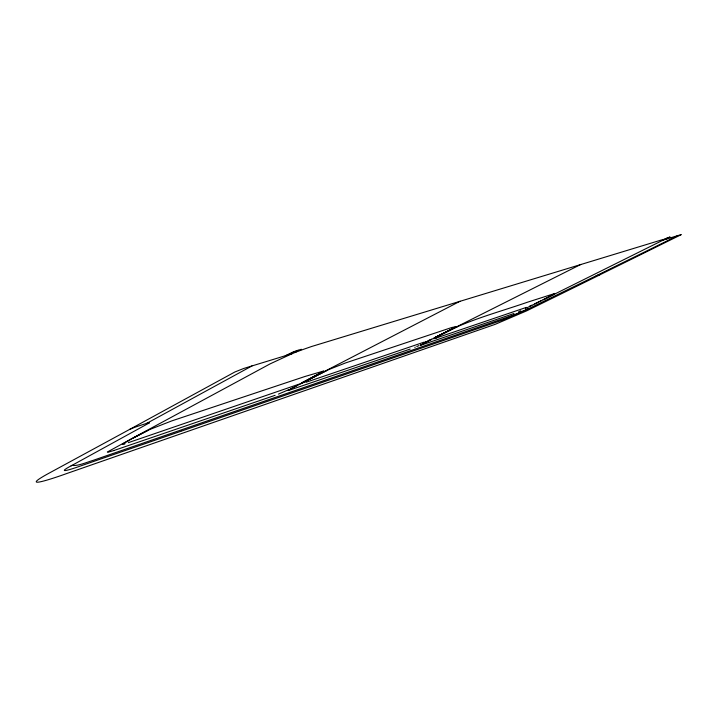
<?xml version="1.0" encoding="UTF-8"?>
<svg xmlns="http://www.w3.org/2000/svg" width="717" height="717" viewBox="0 0 717 717"><rect width="100%" height="100%" fill="white"/><g stroke="black" fill="none" stroke-linecap="round" stroke-linejoin="round"><path stroke-width="1.08" d="M149.324 422.913L71.1 465.871M323.6 371.209L299.204 384.357M455.349 326.961L444.137 333.047M301.337 349.43L299.787 350.631A41.147 3.908 -23.5 0 0 295.404 352.334L295.072 352.468A33.565 3.2 -23.5 0 0 292.222 353.624L270.184 363.842L133.685 437.621M555.003 293.567L544.033 299.365M420.592 345.164L421.506 344.572M681.105 234.719L600.057 274.728M669.929 237.112L665.905 239.245M298.442 350.434L295.216 352.414M107.326 452.024L132.6 438.195M122.347 444.164L127.877 441.036M433.722 338.603C462.788 321.413 495.841 313.177 527.443 302.224L554.958 293.423M288.261 390.209L460.045 301.248M302.314 383.12L326.549 370.572M599.663 274.978L526.789 310.802L495.16 324.344L66.224 473.713C58.651 476.473 16.034 491.351 47.985 473.749L129.472 429.501A11.66 1.058 -22.9 0 1 138.175 426.131L144.717 423.989A17.029 1.533 -22.9 0 1 146.904 423.281L149.279 422.797M454.157 327.857L439.88 335.189M285.294 355.749L293.459 351.796L301.292 349.287M553.524 294.57L543.047 299.76M668.782 237.551L665.206 239.397M129.472 429.501L234.907 371.971L243.789 368.448L292.402 353.571M146.788 423.344L251.972 365.948M128.002 440.973L133.201 437.872M132.932 438.311L147.568 430.514M422.51 344.035L426.543 341.946M133.443 437.746L149.978 429.411L171.695 420.924L304.904 376.506L323.546 371.03M303.192 382.071L323.134 371.648M302.798 382.278L301.606 382.887M294.311 386.884L296.677 385.665M308.731 379.517L314.127 376.739M314.36 376.622L328.969 369.479L345.46 362.963L451.755 327.508L455.313 326.818M425.011 342.726L443.205 333.387M292.67 387.727L292.097 388.022M438.159 335.923L439.871 335.063M437.567 336.228L434.394 337.815M431.419 339.5L426.749 341.848M435.685 337.357L580.851 264.421M440.175 335.26L457.312 326.719M438.392 336.004L434.072 338.164M439.566 335.565L437.962 336.372M291.093 388.524L290.493 388.82M539.874 301.328L541.12 300.71M538.772 301.866L534.748 303.856M544.418 299.177L663.234 240.061A21.752 1.3 -24.7 0 0 663.53 239.792L663.566 239.765A26.771 1.595 -24.7 0 0 663.7 239.523L669.866 236.977M543.262 299.751L525.4 308.561M422.824 343.748L422.367 343.972M663.503 239.801L668.181 237.623M526.825 309.565L596.257 275.749A10.11 0.565 -24.5 0 1 597.091 275.471L599.959 274.539M596.168 275.785L677.941 235.561M288.53 389.779L278.447 394.108M421.004 344.635L420.52 344.868M298.872 384.222L128.307 442.667M431.544 339.195L430.953 339.473M430.818 339.535L427.977 340.736M531.817 305.236L529.612 306.195M520.82 310.757L518.705 311.671M419.051 345.558L416.801 346.535M520.981 312.056L528.25 308.866L502.814 319.961L181.966 430.908M519.933 312.504L520.452 312.28M519.413 312.72L518.651 313.042M517.396 313.571L518.149 313.257M516.903 313.777L515.451 314.378M514.976 314.575L93.21 460.332C86.73 462.268 77.579 466.328 71.987 465.378C53.452 475.183 73.627 468.47 79.614 466.301L181.482 431.078M415.26 347.153L414.784 347.342M299.787 350.631L311.474 346.544L663.359 239.388M514.017 313.499L420.682 345.289M426.131 341.435L425.674 341.597M410.205 349.062L288.306 390.559M275.131 395.309L274.656 395.479M274.002 395.703L114.057 450.455M424.374 342.045L305.881 382.322M526.386 307.378L437.72 337.51M437.003 337.743L437.648 337.528M436.321 337.967L436.931 337.77M436.259 337.994L435.793 338.146M435.058 338.388L434.538 338.558M435.622 338.2L435.094 338.379M113.967 450.482L108.007 452.248M125.081 443.742L124.83 443.823M124.633 443.886L123.252 444.298M434.466 338.576L433.83 338.765M663.171 240.078L681.069 234.629M287.938 354.933L298.12 350.263"/></g></svg>
